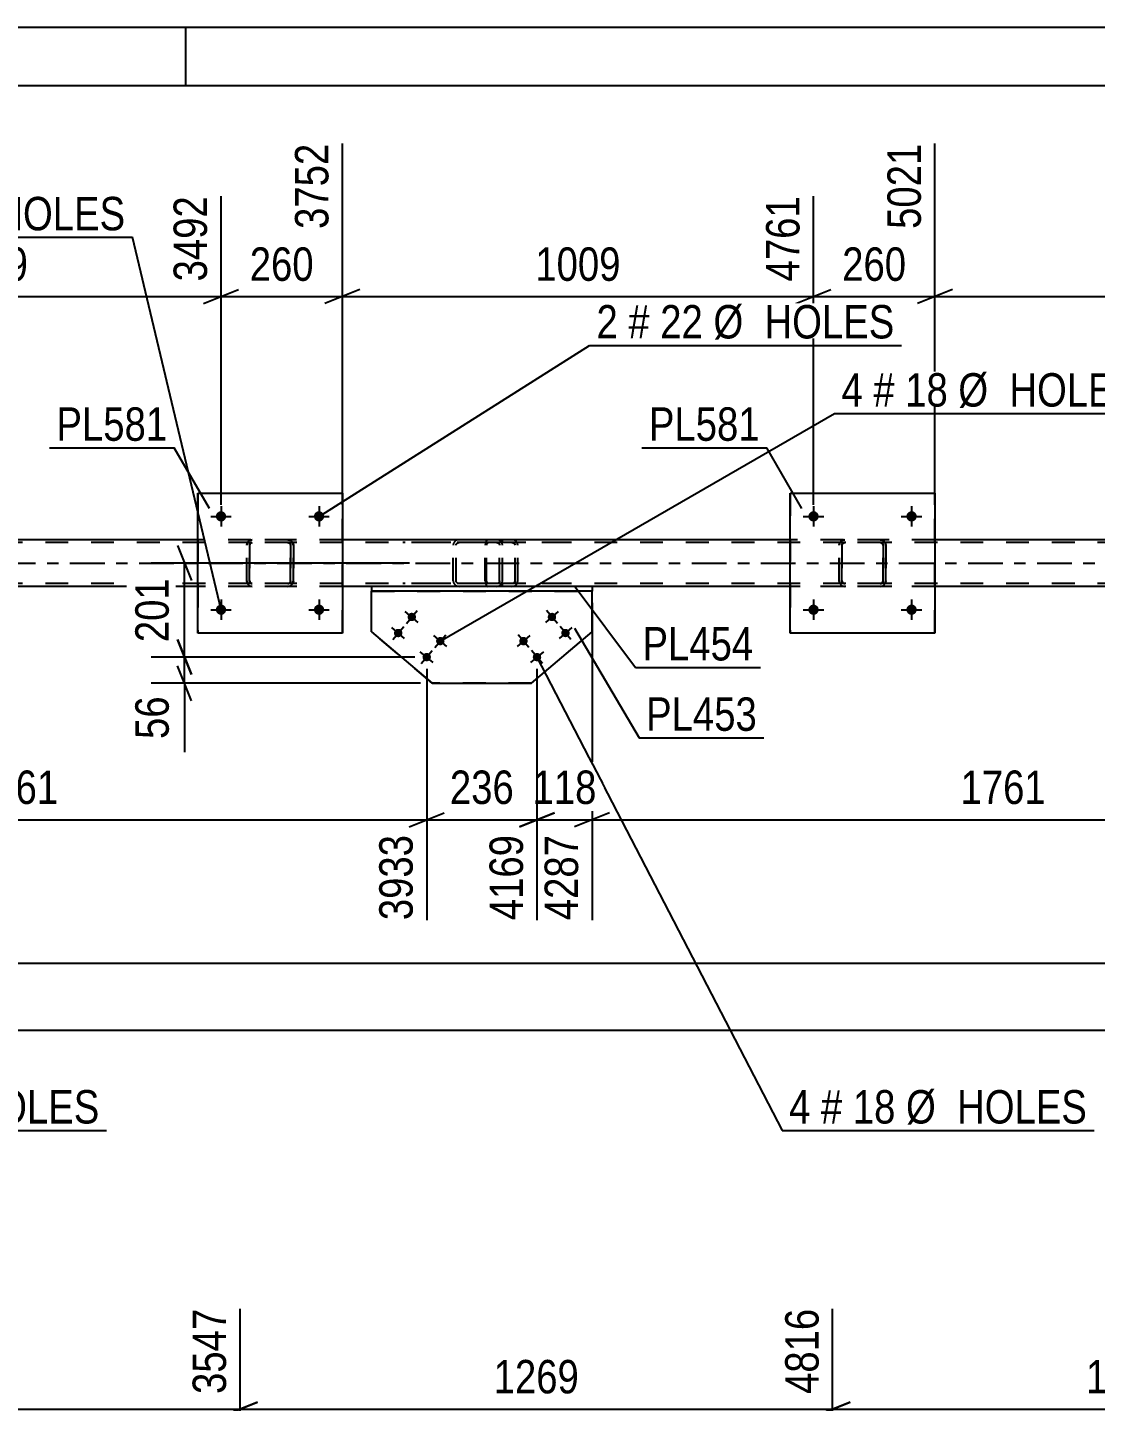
# Model space of a CAD drawing. Header units: millimetres. Extents: x -110 to 731, y -430 to 164.
# Drawn here: x 87.3 to 178.8, y 46.1 to 163.9 of the extents above; entities that cross this region are included whole.
import ezdxf

# ---------------------------------------------------------------- set-up
doc = ezdxf.new("R2010")
doc.units = ezdxf.units.MM
doc.linetypes.add('DXK_LINE_DOT2', pattern=[3.9198, 1.9599, -1.9599])
doc.linetypes.add('DXK_LINE_DOT3', pattern=[5.9187, 2.979, -0.9799, 0.9799, -0.9799])
doc.styles.add('Arial Narrow', font='ARIALN.TTF', dxfattribs={"height": 0.2})

# ---------------------------------------------------------------- blocks, each defined once
blk = doc.blocks.new('Unknown-570343290-53952')
at = {"color": 5, "linetype": 'Continuous'}
for p, q in [((730.87, 163.91), (-110.13, 163.91)), ((100.87, 158.91), (100.87, 163.91)), ((725.87, 158.91), (-105.13, 158.91))]:
    blk.add_line(p, q, dxfattribs=at)
blk = doc.blocks.new('Part-570343290-68804 - 68787')
at = {"color": 7, "linetype": 'DXK_LINE_DOT2'}
for p, q in [((127.49, 120.01), (119.45, 120.01)), ((127.49, 119.77), (119.45, 119.77)), ((123.8, 119.7), (123.77, 119.53)), ((123.77, 116.49), (123.77, 119.53)), ((123.81, 119.71), (123.8, 119.7)), ((124.02, 119.53), (124.04, 119.62)), ((124.02, 116.49), (124.02, 119.53)), ((124.04, 119.62), (124.1, 119.7)), ((124.28, 120.01), (124.08, 119.97)), ((124.1, 119.7), (124.18, 119.75)), ((124.18, 119.75), (124.28, 119.77)), ((127.69, 119.97), (127.49, 120.01)), ((127.49, 119.77), (127.59, 119.75)), ((127.59, 119.75), (127.67, 119.7)), ((127.67, 119.7), (127.73, 119.62)), ((127.73, 119.62), (127.75, 119.53)), ((127.75, 116.49), (127.75, 119.53)), ((127.96, 119.7), (127.96, 119.71)), ((128, 119.53), (127.96, 119.7)), ((128, 116.49), (128, 119.53)), ((127.49, 116.25), (119.45, 116.25)), ((127.49, 116.01), (119.45, 116.01)), ((123.77, 116.49), (123.81, 116.3)), ((124.04, 116.4), (124.02, 116.49)), ((124.1, 116.32), (124.04, 116.4)), ((124.08, 116.04), (124.28, 116.01)), ((124.18, 116.27), (124.1, 116.32)), ((124.28, 116.25), (124.18, 116.27)), ((127.59, 116.27), (127.49, 116.25)), ((127.49, 116.01), (127.69, 116.04)), ((127.67, 116.32), (127.59, 116.27)), ((127.73, 116.4), (127.67, 116.32)), ((127.75, 116.49), (127.73, 116.4)), ((127.96, 116.3), (128, 116.49))]:
    blk.add_line(p, q, dxfattribs=at)
for centre, start, end in [((124.26, 119.51), 110.9282, 155.8647), ((127.51, 119.51), 24.1353, 69.0718), ((124.26, 116.51), 204.1353, 249.0718), ((127.51, 116.51), 290.9282, 335.8647)]:
    blk.add_arc(centre, 0.495, start, end, dxfattribs=at)
blk = doc.blocks.new('Part-570343290-68805 - 68787')
at = {"color": 7, "linetype": 'DXK_LINE_DOT2'}
for p, q in [((126.53, 119.71), (126.51, 119.53)), ((126.51, 116.49), (126.51, 119.53)), ((126.59, 119.87), (126.53, 119.71)), ((126.67, 119.97), (126.59, 119.87)), ((126.64, 119.53), (126.65, 119.62)), ((126.64, 116.49), (126.64, 119.53)), ((126.65, 119.62), (126.68, 119.7)), ((126.77, 120.01), (126.67, 119.97)), ((126.68, 119.7), (126.72, 119.75)), ((126.72, 119.75), (126.77, 119.77)), ((133.34, 120.01), (126.77, 120.01)), ((133.34, 119.77), (126.77, 119.77)), ((128, 119.77), (128, 120.01)), ((129.01, 119.97), (128.81, 120.01)), ((128.81, 119.77), (128.91, 119.75)), ((128.91, 119.75), (128.99, 119.7)), ((128.99, 119.7), (129.05, 119.62)), ((129.05, 119.62), (129.07, 119.53)), ((129.07, 116.49), (129.07, 119.53)), ((129.28, 119.7), (129.28, 119.71)), ((129.32, 119.53), (129.28, 119.7)), ((129.32, 116.49), (129.32, 119.53)), ((126.51, 116.49), (126.53, 116.3)), ((126.53, 116.3), (126.59, 116.15)), ((126.59, 116.15), (126.67, 116.04)), ((126.65, 116.4), (126.64, 116.49)), ((126.68, 116.32), (126.65, 116.4)), ((126.67, 116.04), (126.77, 116.01)), ((126.72, 116.27), (126.68, 116.32)), ((126.77, 116.25), (126.72, 116.27)), ((133.34, 116.25), (126.77, 116.25)), ((133.34, 116.01), (126.77, 116.01)), ((128, 116.01), (128, 116.25)), ((128.91, 116.27), (128.81, 116.25)), ((128.81, 116.01), (129.01, 116.04)), ((128.99, 116.32), (128.91, 116.27)), ((129.05, 116.4), (128.99, 116.32)), ((129.07, 116.49), (129.05, 116.4)), ((129.28, 116.3), (129.32, 116.49))]:
    blk.add_line(p, q, dxfattribs=at)
for centre, start, end in [((128.83, 119.51), 23.9465, 68.8967), ((128.83, 116.5), 291.1033, 336.0535)]:
    blk.add_arc(centre, 0.493, start, end, dxfattribs=at)
blk = doc.blocks.new('Part-570343290-68887 - 68787')
at = {"color": 7, "linetype": 'DXK_LINE_DOT2'}
for p, q in [((106.08, 119.53), (106.12, 119.71)), ((106.12, 119.71), (106.08, 119.53)), ((106.08, 116.49), (106.08, 119.53)), ((106.08, 119.53), (106.08, 119.53)), ((106.08, 116.49), (106.08, 119.53)), ((106.32, 119.53), (106.34, 119.62)), ((106.34, 119.62), (106.32, 119.53)), ((106.32, 116.49), (106.32, 119.53)), ((106.32, 119.53), (106.32, 119.53)), ((106.32, 119.53), (106.32, 116.49)), ((106.34, 119.62), (106.39, 119.7)), ((106.39, 119.7), (106.34, 119.62)), ((106.37, 119.97), (106.56, 120.01)), ((106.37, 119.97), (106.38, 119.97)), ((106.56, 120.01), (106.38, 119.97)), ((106.39, 119.7), (106.47, 119.75)), ((106.47, 119.75), (106.39, 119.7)), ((106.47, 119.75), (106.56, 119.77)), ((106.56, 119.77), (106.47, 119.75)), ((109.6, 120.01), (106.56, 120.01)), ((109.6, 119.77), (106.56, 119.77)), ((109.6, 120.01), (109.78, 119.97)), ((109.78, 119.97), (109.6, 120.01)), ((109.6, 119.77), (109.69, 119.75)), ((109.69, 119.75), (109.6, 119.77)), ((109.69, 119.75), (109.69, 119.75)), ((109.69, 119.75), (109.77, 119.7)), ((109.77, 119.7), (109.69, 119.75)), ((109.77, 119.7), (109.82, 119.62)), ((109.82, 119.62), (109.77, 119.7)), ((109.82, 119.62), (109.84, 119.53)), ((109.84, 119.53), (109.82, 119.62)), ((109.84, 116.49), (109.84, 119.53)), ((109.84, 119.53), (109.84, 119.53)), ((109.84, 119.53), (109.84, 116.49)), ((110.04, 119.71), (110.08, 119.53)), ((110.08, 119.53), (110.04, 119.71)), ((110.08, 116.49), (110.08, 119.53)), ((110.08, 119.53), (110.08, 119.53)), ((110.08, 119.53), (110.08, 116.49)), ((106.08, 116.49), (106.08, 116.49)), ((106.12, 116.3), (106.08, 116.49)), ((106.08, 116.49), (106.12, 116.3)), ((106.32, 116.49), (106.32, 116.49)), ((106.34, 116.39), (106.32, 116.49)), ((106.32, 116.49), (106.34, 116.39)), ((106.39, 116.32), (106.34, 116.39)), ((106.34, 116.39), (106.39, 116.32)), ((106.37, 116.04), (106.38, 116.04)), ((106.56, 116.01), (106.37, 116.04)), ((106.38, 116.04), (106.56, 116.01)), ((106.47, 116.26), (106.39, 116.32)), ((106.39, 116.32), (106.47, 116.26)), ((106.56, 116.25), (106.47, 116.26)), ((106.47, 116.26), (106.56, 116.25)), ((109.6, 116.25), (106.56, 116.25)), ((109.6, 116.01), (106.56, 116.01)), ((109.69, 116.26), (109.6, 116.25)), ((109.6, 116.25), (109.69, 116.26)), ((109.78, 116.04), (109.6, 116.01)), ((109.6, 116.01), (109.78, 116.04)), ((109.77, 116.32), (109.69, 116.26)), ((109.69, 116.26), (109.77, 116.32)), ((109.69, 116.26), (109.69, 116.26)), ((109.82, 116.39), (109.77, 116.32)), ((109.77, 116.32), (109.82, 116.39)), ((109.84, 116.49), (109.82, 116.39)), ((109.82, 116.39), (109.84, 116.49)), ((109.84, 116.49), (109.84, 116.49)), ((110.08, 116.49), (110.04, 116.3)), ((110.04, 116.3), (110.08, 116.49)), ((110.08, 116.49), (110.08, 116.49))]:
    blk.add_line(p, q, dxfattribs=at)
at = {"color": 7, "linetype": 'DXK_LINE_DOT3'}
blk.add_line((108.08, 118.01), (108.08, 118.01), dxfattribs=at)
at = {"color": 7, "linetype": 'DXK_LINE_DOT2'}
for centre, start, end in [((106.56, 119.53), 112.5, 157.5), ((106.56, 119.53), 112.5, 157.5), ((109.6, 119.53), 22.5, 67.5), ((109.6, 119.53), 22.5, 67.5), ((106.56, 116.49), 202.5, 247.5), ((106.56, 116.49), 202.5, 247.5), ((109.6, 116.49), 292.5, 337.5), ((109.6, 116.49), 292.5, 337.5)]:
    blk.add_arc(centre, 0.48, start, end, dxfattribs=at)
blk = doc.blocks.new('Part-570343290-68930 - 68787')
at = {"color": 2, "linetype": 'Continuous'}
for p, q in [((116.78, 112.11), (116.78, 115.61)), ((135.67, 112.11), (135.67, 115.61)), ((116.78, 112.11), (121.97, 107.71)), ((130.48, 107.71), (135.67, 112.11)), ((121.97, 107.71), (130.48, 107.71)), ((121.97, 107.71), (121.97, 107.71)), ((130.48, 107.71), (130.48, 107.71))]:
    blk.add_line(p, q, dxfattribs=at)
at = {"color": 7, "linetype": 'DXK_LINE_DOT2'}
for p, q in [((116.78, 115.61), (135.67, 115.61)), ((116.78, 115.61), (135.67, 115.61)), ((121.97, 107.71), (116.78, 112.11)), ((130.48, 107.71), (135.67, 112.11)), ((130.48, 107.71), (121.97, 107.71))]:
    blk.add_line(p, q, dxfattribs=at)
blk = doc.blocks.new('Part-570343290-68815 - 68787')
at = {"color": 7, "linetype": 'DXK_LINE_DOT2'}
for p, q in [((651.32, 119.77), (-9.68, 119.77)), ((114.28, 120.01), (101.88, 120.01)), ((165.04, 120.01), (152.64, 120.01)), ((651.32, 116.25), (-9.68, 116.25)), ((651.32, 116.01), (0.35, 116.01)), ((114.28, 116.01), (101.88, 116.01)), ((135.67, 116.01), (116.78, 116.01)), ((165.04, 116.01), (152.64, 116.01))]:
    blk.add_line(p, q, dxfattribs=at)
at = {"color": 2, "linetype": 'Continuous'}
for p, q in [((101.88, 120.01), (63.52, 120.01)), ((152.64, 120.01), (114.28, 120.01)), ((203.4, 120.01), (165.04, 120.01)), ((101.88, 116.01), (63.52, 116.01)), ((116.78, 116.01), (114.28, 116.01)), ((152.64, 116.01), (135.67, 116.01)), ((201.39, 116.01), (165.04, 116.01))]:
    blk.add_line(p, q, dxfattribs=at)
at = {"color": 7, "linetype": 'DXK_LINE_DOT3'}
blk.add_line((-9.68, 118.01), (651.32, 118.01), dxfattribs=at)
blk = doc.blocks.new('Part-570343290-68857 - 68787')
at = {"color": 2, "linetype": 'Continuous'}
for p, q in [((135.67, 116.01), (116.78, 116.01)), ((116.78, 116.01), (116.78, 115.61)), ((135.67, 115.61), (116.78, 115.61)), ((135.67, 116.01), (135.67, 115.61))]:
    blk.add_line(p, q, dxfattribs=at)
blk = doc.blocks.new('Bolt-570343290-68982 - 68787')
at = {"linetype": 'Continuous'}
for points in [[(119.95, 113.62), (120, 113.67), (120.07, 113.71), (120.14, 113.74), (120.21, 113.75), (120.29, 113.74), (120.36, 113.72), (120.43, 113.69), (120.48, 113.64), (120.53, 113.58), (120.56, 113.51), (120.58, 113.44), (120.58, 113.36), (120.57, 113.29), (120.54, 113.22), (120.5, 113.15), (120.44, 113.1), (120.38, 113.06), (120.31, 113.04), (120.23, 113.03), (120.16, 113.03), (120.09, 113.05), (120.02, 113.09), (119.96, 113.14), (119.92, 113.2), (119.88, 113.27), (119.87, 113.34), (119.86, 113.41), (119.88, 113.49), (119.91, 113.56)], [(118.79, 112.25), (118.84, 112.3), (118.9, 112.34), (118.98, 112.36), (119.05, 112.37), (119.12, 112.37), (119.2, 112.35), (119.26, 112.31), (119.32, 112.26), (119.37, 112.2), (119.4, 112.14), (119.42, 112.06), (119.42, 111.99), (119.41, 111.91), (119.38, 111.84), (119.34, 111.78), (119.28, 111.73), (119.22, 111.69), (119.15, 111.66), (119.07, 111.65), (119, 111.66), (118.92, 111.68), (118.86, 111.72), (118.8, 111.76), (118.75, 111.82), (118.72, 111.89), (118.7, 111.96), (118.7, 112.04), (118.72, 112.11), (118.74, 112.18)], [(122.39, 111.55), (122.45, 111.61), (122.51, 111.64), (122.58, 111.67), (122.66, 111.68), (122.73, 111.67), (122.8, 111.65), (122.87, 111.62), (122.93, 111.57), (122.97, 111.51), (123.01, 111.44), (123.02, 111.37), (123.03, 111.29), (123.01, 111.22), (122.98, 111.15), (122.94, 111.09), (122.89, 111.04), (122.82, 111), (122.75, 110.97), (122.68, 110.96), (122.6, 110.97), (122.53, 110.99), (122.46, 111.02), (122.41, 111.07), (122.36, 111.13), (122.33, 111.2), (122.31, 111.27), (122.31, 111.35), (122.32, 111.42), (122.35, 111.49)], [(121.23, 110.18), (121.28, 110.23), (121.35, 110.27), (121.42, 110.3), (121.49, 110.31), (121.57, 110.3), (121.64, 110.28), (121.71, 110.24), (121.76, 110.2), (121.81, 110.14), (121.84, 110.07), (121.86, 110), (121.86, 109.92), (121.85, 109.85), (121.82, 109.78), (121.78, 109.71), (121.72, 109.66), (121.66, 109.62), (121.59, 109.6), (121.52, 109.59), (121.44, 109.59), (121.37, 109.61), (121.3, 109.65), (121.24, 109.7), (121.2, 109.76), (121.17, 109.82), (121.15, 109.9), (121.14, 109.97), (121.16, 110.05), (121.19, 110.12)]]:
    blk.add_hatch(color=1, dxfattribs=at).paths.add_polyline_path(points)
at = {"color": 1, "linetype": 'Continuous'}
for p, q in [((120.77, 112.92), (119.67, 113.85)), ((119.76, 112.84), (120.69, 113.94)), ((119.61, 111.55), (118.51, 112.48)), ((118.6, 111.46), (119.53, 112.56)), ((123.22, 110.86), (122.12, 111.79)), ((122.2, 110.77), (123.13, 111.87)), ((122.05, 109.48), (120.95, 110.41)), ((121.04, 109.4), (121.97, 110.5))]:
    blk.add_line(p, q, dxfattribs=at)
blk = doc.blocks.new('Part-570343290-68888 - 68787')
at = {"color": 2, "linetype": 'Continuous'}
for p, q in [((101.88, 112.01), (101.88, 124.01)), ((101.88, 124.01), (101.88, 124.01)), ((101.88, 124.01), (114.28, 124.01)), ((114.28, 124.01), (114.28, 112.01)), ((101.88, 112.01), (101.88, 112.01)), ((114.28, 112.01), (101.88, 112.01))]:
    blk.add_line(p, q, dxfattribs=at)
at = {"color": 7, "linetype": 'DXK_LINE_DOT2'}
for p, q in [((101.88, 124.01), (101.88, 112.01)), ((101.88, 124.01), (101.88, 124.01)), ((114.28, 112.01), (114.28, 124.01)), ((101.88, 112.01), (101.88, 112.01))]:
    blk.add_line(p, q, dxfattribs=at)
blk = doc.blocks.new('Part-570343290-68894 - 68787')
at = {"color": 7, "linetype": 'DXK_LINE_DOT2'}
for p, q in [((156.84, 119.53), (156.88, 119.71)), ((156.88, 119.71), (156.84, 119.53)), ((156.84, 116.49), (156.84, 119.53)), ((156.84, 119.53), (156.84, 119.53)), ((156.84, 116.49), (156.84, 119.53)), ((157.08, 119.53), (157.1, 119.62)), ((157.1, 119.62), (157.08, 119.53)), ((157.08, 116.49), (157.08, 119.53)), ((157.08, 119.53), (157.08, 119.53)), ((157.08, 119.53), (157.08, 116.49)), ((157.1, 119.62), (157.15, 119.7)), ((157.15, 119.7), (157.1, 119.62)), ((157.14, 119.97), (157.32, 120.01)), ((157.32, 120.01), (157.14, 119.97)), ((157.14, 119.97), (157.14, 119.97)), ((157.15, 119.7), (157.23, 119.75)), ((157.23, 119.75), (157.15, 119.7)), ((157.23, 119.75), (157.32, 119.77)), ((157.32, 119.77), (157.23, 119.75)), ((160.36, 120.01), (157.32, 120.01)), ((160.36, 119.77), (157.32, 119.77)), ((160.36, 120.01), (160.55, 119.97)), ((160.55, 119.97), (160.36, 120.01)), ((160.36, 119.77), (160.46, 119.75)), ((160.45, 119.75), (160.36, 119.77)), ((160.45, 119.75), (160.46, 119.75)), ((160.53, 119.7), (160.45, 119.75)), ((160.46, 119.75), (160.53, 119.7)), ((160.53, 119.7), (160.59, 119.62)), ((160.58, 119.62), (160.53, 119.7)), ((160.6, 119.53), (160.58, 119.62)), ((160.59, 119.62), (160.6, 119.53)), ((160.6, 116.49), (160.6, 119.53)), ((160.6, 119.53), (160.6, 119.53)), ((160.6, 119.53), (160.6, 116.49)), ((160.81, 119.71), (160.84, 119.53)), ((160.84, 119.53), (160.81, 119.71)), ((160.84, 116.49), (160.84, 119.53)), ((160.84, 119.53), (160.84, 119.53)), ((160.84, 119.53), (160.84, 116.49)), ((156.84, 116.49), (156.84, 116.49)), ((156.88, 116.3), (156.84, 116.49)), ((156.84, 116.49), (156.88, 116.3)), ((157.08, 116.49), (157.08, 116.49)), ((157.1, 116.39), (157.08, 116.49)), ((157.08, 116.49), (157.1, 116.39)), ((157.15, 116.32), (157.1, 116.39)), ((157.1, 116.39), (157.15, 116.32)), ((157.14, 116.04), (157.14, 116.04)), ((157.32, 116.01), (157.14, 116.04)), ((157.14, 116.04), (157.32, 116.01)), ((157.23, 116.26), (157.15, 116.32)), ((157.15, 116.32), (157.23, 116.26)), ((157.32, 116.25), (157.23, 116.26)), ((157.23, 116.26), (157.32, 116.25)), ((160.36, 116.25), (157.32, 116.25)), ((160.36, 116.01), (157.32, 116.01)), ((160.46, 116.26), (160.36, 116.25)), ((160.36, 116.25), (160.45, 116.26)), ((160.55, 116.04), (160.36, 116.01)), ((160.36, 116.01), (160.55, 116.04)), ((160.45, 116.26), (160.53, 116.32)), ((160.45, 116.26), (160.46, 116.26)), ((160.53, 116.32), (160.46, 116.26)), ((160.59, 116.39), (160.53, 116.32)), ((160.53, 116.32), (160.58, 116.39)), ((160.58, 116.39), (160.6, 116.49)), ((160.6, 116.49), (160.59, 116.39)), ((160.6, 116.49), (160.6, 116.49)), ((160.84, 116.49), (160.81, 116.3)), ((160.81, 116.3), (160.84, 116.49)), ((160.84, 116.49), (160.84, 116.49))]:
    blk.add_line(p, q, dxfattribs=at)
at = {"color": 7, "linetype": 'DXK_LINE_DOT3'}
blk.add_line((158.85, 118.01), (158.84, 118.01), dxfattribs=at)
at = {"color": 7, "linetype": 'DXK_LINE_DOT2'}
for centre, start, end in [((157.32, 119.53), 112.5, 157.5), ((157.32, 119.53), 112.5, 157.5), ((160.36, 119.53), 22.5, 67.5), ((160.36, 119.53), 22.5, 67.5), ((157.32, 116.49), 202.5, 247.5), ((157.32, 116.49), 202.5, 247.5), ((160.36, 116.49), 292.5, 337.5), ((160.36, 116.49), 292.5, 337.5)]:
    blk.add_arc(centre, 0.48, start, end, dxfattribs=at)
blk = doc.blocks.new('Part-570343290-68895 - 68787')
at = {"color": 2, "linetype": 'Continuous'}
for p, q in [((152.64, 112.01), (152.64, 124.01)), ((152.64, 124.01), (152.64, 124.01)), ((152.64, 124.01), (165.04, 124.01)), ((165.04, 124.01), (165.04, 112.01)), ((152.64, 112.01), (152.64, 112.01)), ((165.04, 112.01), (152.64, 112.01))]:
    blk.add_line(p, q, dxfattribs=at)
at = {"color": 7, "linetype": 'DXK_LINE_DOT2'}
for p, q in [((152.64, 124.01), (152.64, 112.01)), ((152.64, 124.01), (152.64, 124.01)), ((165.04, 112.01), (165.04, 124.01)), ((152.64, 112.01), (152.64, 112.01))]:
    blk.add_line(p, q, dxfattribs=at)
blk = doc.blocks.new('Bolt-570343290-68952 - 68787')
at = {"linetype": 'Continuous'}
for points in [[(103.44, 114.01), (103.45, 114.1), (103.48, 114.19), (103.52, 114.27), (103.59, 114.33), (103.66, 114.39), (103.74, 114.43), (103.83, 114.44), (103.93, 114.44), (104.02, 114.43), (104.1, 114.39), (104.17, 114.33), (104.24, 114.27), (104.28, 114.19), (104.31, 114.1), (104.32, 114.01), (104.31, 113.92), (104.28, 113.83), (104.24, 113.75), (104.17, 113.68), (104.1, 113.63), (104.02, 113.59), (103.93, 113.57), (103.83, 113.57), (103.74, 113.59), (103.66, 113.63), (103.59, 113.68), (103.52, 113.75), (103.48, 113.83), (103.45, 113.92)], [(111.84, 114.01), (111.85, 114.1), (111.88, 114.19), (111.92, 114.27), (111.99, 114.33), (112.06, 114.39), (112.14, 114.43), (112.23, 114.44), (112.33, 114.44), (112.42, 114.43), (112.5, 114.39), (112.57, 114.33), (112.64, 114.27), (112.68, 114.19), (112.71, 114.1), (112.72, 114.01), (112.71, 113.92), (112.68, 113.83), (112.64, 113.75), (112.57, 113.68), (112.5, 113.63), (112.42, 113.59), (112.33, 113.57), (112.23, 113.57), (112.14, 113.59), (112.06, 113.63), (111.99, 113.68), (111.92, 113.75), (111.88, 113.83), (111.85, 113.92)]]:
    blk.add_hatch(color=1, dxfattribs=at).paths.add_polyline_path(points)
at = {"color": 1, "linetype": 'Continuous'}
for p, q in [((103.88, 114.89), (103.88, 113.13)), ((112.28, 114.89), (112.28, 113.13)), ((103, 114.01), (104.76, 114.01)), ((111.4, 114.01), (113.16, 114.01))]:
    blk.add_line(p, q, dxfattribs=at)
blk = doc.blocks.new('Bolt-570343290-68953 - 68787')
at = {"linetype": 'Continuous'}
for points in [[(103.44, 122.01), (103.45, 122.1), (103.48, 122.19), (103.52, 122.27), (103.59, 122.33), (103.66, 122.39), (103.74, 122.43), (103.83, 122.44), (103.93, 122.44), (104.02, 122.43), (104.1, 122.39), (104.17, 122.33), (104.24, 122.27), (104.28, 122.19), (104.31, 122.1), (104.32, 122.01), (104.31, 121.92), (104.28, 121.83), (104.24, 121.75), (104.17, 121.68), (104.1, 121.63), (104.02, 121.59), (103.93, 121.57), (103.83, 121.57), (103.74, 121.59), (103.66, 121.63), (103.59, 121.68), (103.52, 121.75), (103.48, 121.83), (103.45, 121.92)], [(111.84, 122.01), (111.85, 122.1), (111.88, 122.19), (111.92, 122.27), (111.99, 122.33), (112.06, 122.39), (112.14, 122.43), (112.23, 122.44), (112.33, 122.44), (112.42, 122.43), (112.5, 122.39), (112.57, 122.33), (112.64, 122.27), (112.68, 122.19), (112.71, 122.1), (112.72, 122.01), (112.71, 121.92), (112.68, 121.83), (112.64, 121.75), (112.57, 121.68), (112.5, 121.63), (112.42, 121.59), (112.33, 121.57), (112.23, 121.57), (112.14, 121.59), (112.06, 121.63), (111.99, 121.68), (111.92, 121.75), (111.88, 121.83), (111.85, 121.92)]]:
    blk.add_hatch(color=1, dxfattribs=at).paths.add_polyline_path(points)
at = {"color": 1, "linetype": 'Continuous'}
for p, q in [((103.88, 122.89), (103.88, 121.13)), ((112.28, 122.89), (112.28, 121.13)), ((103, 122.01), (104.76, 122.01)), ((111.4, 122.01), (113.16, 122.01))]:
    blk.add_line(p, q, dxfattribs=at)
blk = doc.blocks.new('Bolt-570343290-68958 - 68787')
at = {"linetype": 'Continuous'}
for points in [[(154.2, 114.01), (154.21, 114.1), (154.24, 114.19), (154.29, 114.27), (154.35, 114.33), (154.42, 114.39), (154.51, 114.43), (154.6, 114.44), (154.69, 114.44), (154.78, 114.43), (154.86, 114.39), (154.94, 114.33), (155, 114.27), (155.05, 114.19), (155.07, 114.1), (155.08, 114.01), (155.07, 113.92), (155.05, 113.83), (155, 113.75), (154.94, 113.68), (154.86, 113.63), (154.78, 113.59), (154.69, 113.57), (154.6, 113.57), (154.51, 113.59), (154.42, 113.63), (154.35, 113.68), (154.29, 113.75), (154.24, 113.83), (154.21, 113.92)], [(162.6, 114.01), (162.61, 114.1), (162.64, 114.19), (162.69, 114.27), (162.75, 114.33), (162.82, 114.39), (162.91, 114.43), (163, 114.44), (163.09, 114.44), (163.18, 114.43), (163.26, 114.39), (163.34, 114.33), (163.4, 114.27), (163.45, 114.19), (163.47, 114.1), (163.48, 114.01), (163.47, 113.92), (163.45, 113.83), (163.4, 113.75), (163.34, 113.68), (163.26, 113.63), (163.18, 113.59), (163.09, 113.57), (163, 113.57), (162.91, 113.59), (162.82, 113.63), (162.75, 113.68), (162.69, 113.75), (162.64, 113.83), (162.61, 113.92)]]:
    blk.add_hatch(color=1, dxfattribs=at).paths.add_polyline_path(points)
at = {"color": 1, "linetype": 'Continuous'}
for p, q in [((154.64, 114.89), (154.64, 113.13)), ((163.04, 114.89), (163.04, 113.13)), ((153.76, 114.01), (155.52, 114.01)), ((162.16, 114.01), (163.92, 114.01))]:
    blk.add_line(p, q, dxfattribs=at)
blk = doc.blocks.new('Bolt-570343290-68959 - 68787')
at = {"linetype": 'Continuous'}
for points in [[(154.2, 122.01), (154.21, 122.1), (154.24, 122.19), (154.29, 122.27), (154.35, 122.33), (154.42, 122.39), (154.51, 122.43), (154.6, 122.44), (154.69, 122.44), (154.78, 122.43), (154.86, 122.39), (154.94, 122.33), (155, 122.27), (155.05, 122.19), (155.07, 122.1), (155.08, 122.01), (155.07, 121.92), (155.05, 121.83), (155, 121.75), (154.94, 121.68), (154.86, 121.63), (154.78, 121.59), (154.69, 121.57), (154.6, 121.57), (154.51, 121.59), (154.42, 121.63), (154.35, 121.68), (154.29, 121.75), (154.24, 121.83), (154.21, 121.92)], [(162.6, 122.01), (162.61, 122.1), (162.64, 122.19), (162.69, 122.27), (162.75, 122.33), (162.82, 122.39), (162.91, 122.43), (163, 122.44), (163.09, 122.44), (163.18, 122.43), (163.26, 122.39), (163.34, 122.33), (163.4, 122.27), (163.45, 122.19), (163.47, 122.1), (163.48, 122.01), (163.47, 121.92), (163.45, 121.83), (163.4, 121.75), (163.34, 121.68), (163.26, 121.63), (163.18, 121.59), (163.09, 121.57), (163, 121.57), (162.91, 121.59), (162.82, 121.63), (162.75, 121.68), (162.69, 121.75), (162.64, 121.83), (162.61, 121.92)]]:
    blk.add_hatch(color=1, dxfattribs=at).paths.add_polyline_path(points)
at = {"color": 1, "linetype": 'Continuous'}
for p, q in [((154.64, 122.89), (154.64, 121.13)), ((163.04, 122.89), (163.04, 121.13)), ((153.76, 122.01), (155.52, 122.01)), ((162.16, 122.01), (163.92, 122.01))]:
    blk.add_line(p, q, dxfattribs=at)
blk = doc.blocks.new('Bolt-570343290-68983 - 68787')
at = {"linetype": 'Continuous'}
for points in [[(131.88, 113.45), (131.9, 113.52), (131.93, 113.59), (131.98, 113.64), (132.04, 113.69), (132.11, 113.72), (132.18, 113.74), (132.26, 113.75), (132.33, 113.73), (132.4, 113.71), (132.46, 113.67), (132.51, 113.61), (132.56, 113.55), (132.58, 113.48), (132.59, 113.4), (132.59, 113.33), (132.57, 113.26), (132.53, 113.19), (132.49, 113.13), (132.43, 113.08), (132.36, 113.05), (132.29, 113.03), (132.21, 113.03), (132.14, 113.04), (132.07, 113.07), (132, 113.11), (131.95, 113.16), (131.91, 113.23), (131.88, 113.3), (131.87, 113.37)], [(133.04, 112.07), (133.06, 112.15), (133.1, 112.21), (133.14, 112.27), (133.2, 112.32), (133.27, 112.35), (133.34, 112.37), (133.42, 112.37), (133.49, 112.36), (133.56, 112.33), (133.62, 112.29), (133.68, 112.24), (133.72, 112.17), (133.74, 112.1), (133.76, 112.03), (133.75, 111.95), (133.73, 111.88), (133.7, 111.81), (133.65, 111.76), (133.59, 111.71), (133.52, 111.68), (133.45, 111.66), (133.37, 111.65), (133.3, 111.67), (133.23, 111.69), (133.17, 111.74), (133.11, 111.79), (133.07, 111.85), (133.05, 111.92), (133.04, 112)], [(129.44, 111.38), (129.46, 111.45), (129.49, 111.52), (129.54, 111.58), (129.6, 111.62), (129.66, 111.66), (129.74, 111.68), (129.81, 111.68), (129.89, 111.67), (129.96, 111.64), (130.02, 111.6), (130.07, 111.54), (130.11, 111.48), (130.14, 111.41), (130.15, 111.34), (130.15, 111.26), (130.12, 111.19), (130.09, 111.12), (130.04, 111.06), (129.98, 111.02), (129.92, 110.98), (129.84, 110.96), (129.77, 110.96), (129.69, 110.97), (129.62, 111), (129.56, 111.04), (129.51, 111.1), (129.47, 111.16), (129.44, 111.23), (129.43, 111.31)], [(130.6, 110.01), (130.62, 110.08), (130.65, 110.15), (130.7, 110.2), (130.76, 110.25), (130.83, 110.28), (130.9, 110.3), (130.98, 110.31), (131.05, 110.29), (131.12, 110.27), (131.18, 110.22), (131.23, 110.17), (131.28, 110.11), (131.3, 110.04), (131.31, 109.96), (131.31, 109.89), (131.29, 109.81), (131.25, 109.75), (131.2, 109.69), (131.15, 109.64), (131.08, 109.61), (131.01, 109.59), (130.93, 109.59), (130.86, 109.6), (130.79, 109.63), (130.72, 109.67), (130.67, 109.72), (130.63, 109.79), (130.6, 109.86), (130.59, 109.93)]]:
    blk.add_hatch(color=1, dxfattribs=at).paths.add_polyline_path(points)
at = {"color": 1, "linetype": 'Continuous'}
for p, q in [((132.78, 113.85), (131.68, 112.92)), ((132.7, 112.84), (131.77, 113.94)), ((133.95, 112.48), (132.85, 111.55)), ((133.86, 111.46), (132.93, 112.56)), ((130.34, 111.79), (129.24, 110.86)), ((130.26, 110.77), (129.33, 111.87)), ((131.5, 110.41), (130.4, 109.48)), ((131.42, 109.4), (130.49, 110.5))]:
    blk.add_line(p, q, dxfattribs=at)
blk = doc.blocks.new('StraightDimension-570343290-70967 - 68787')
at = {"color": 7, "linetype": 'Continuous'}
for p, q in [((165.04, 123.01), (165.04, 153.96)), ((205.4, 123.01), (205.4, 149.46)), ((166.54, 141.45), (163.54, 140.25)), ((203.9, 140.25), (206.9, 141.45)), ((165.04, 140.85), (205.4, 140.85))]:
    blk.add_line(p, q, dxfattribs=at)
at = {"color": 0}
blk.add_wipeout([(189.48, 141.6), (189.48, 145.8), (180.97, 145.8), (180.97, 141.6)], dxfattribs=at)
at = {"color": 3, "style": 'Arial Narrow'}
blk.add_text('1009', height=2.863, dxfattribs=at).set_placement((181.57, 142.2))
at = {"color": 0, "linetype": 'Continuous'}
blk.add_wipeout([(204.8, 150.06), (200.6, 150.06), (200.6, 141.55), (204.8, 141.55)], dxfattribs=at)
at = {"color": 3, "linetype": 'Continuous', "style": 'Arial Narrow'}
blk.add_text('6030', height=2.863, rotation=90.0002, dxfattribs=at).set_placement((204.2, 142.15))
blk = doc.blocks.new('StraightDimension-570343290-70969 - 68787')
at = {"color": 7, "linetype": 'Continuous'}
for p, q in [((114.28, 123.01), (114.28, 153.96)), ((154.64, 123.01), (154.64, 149.46)), ((115.78, 141.45), (112.78, 140.25)), ((153.14, 140.25), (156.14, 141.45)), ((114.28, 140.85), (154.64, 140.85))]:
    blk.add_line(p, q, dxfattribs=at)
at = {"color": 0}
blk.add_wipeout([(138.72, 141.6), (138.72, 145.8), (130.21, 145.8), (130.21, 141.6)], dxfattribs=at)
at = {"color": 3, "style": 'Arial Narrow'}
blk.add_text('1009', height=2.863, dxfattribs=at).set_placement((130.81, 142.2))
at = {"color": 0, "linetype": 'Continuous'}
blk.add_wipeout([(154.04, 150.06), (149.84, 150.06), (149.84, 141.55), (154.04, 141.55)], dxfattribs=at)
at = {"color": 3, "linetype": 'Continuous', "style": 'Arial Narrow'}
blk.add_text('4761', height=2.863, rotation=90.0002, dxfattribs=at).set_placement((153.44, 142.15))
blk = doc.blocks.new('StraightDimension-570343290-74703 - 68787')
at = {"color": 7, "linetype": 'Continuous'}
blk.add_line((-24.58, 83.71), (688.44, 83.71), dxfattribs=at)
blk = doc.blocks.new('StraightDimension-570343290-70968 - 68787')
at = {"color": 7, "linetype": 'Continuous'}
for p, q in [((165.04, 123.01), (165.04, 153.96)), ((154.64, 123.01), (154.64, 149.46)), ((153.14, 140.25), (156.14, 141.45)), ((166.54, 141.45), (163.54, 140.25)), ((154.64, 140.85), (165.04, 140.85))]:
    blk.add_line(p, q, dxfattribs=at)
at = {"color": 0}
blk.add_wipeout([(163.19, 141.6), (163.19, 145.8), (156.5, 145.8), (156.5, 141.6)], dxfattribs=at)
at = {"color": 3, "style": 'Arial Narrow'}
blk.add_text('260', height=2.863, dxfattribs=at).set_placement((157.1, 142.2))
at = {"color": 0, "linetype": 'Continuous'}
blk.add_wipeout([(164.44, 154.56), (160.24, 154.56), (160.24, 146.05), (164.44, 146.05)], dxfattribs=at)
at = {"color": 3, "linetype": 'Continuous', "style": 'Arial Narrow'}
blk.add_text('5021', height=2.863, rotation=90.0002, dxfattribs=at).set_placement((163.84, 146.65))
blk = doc.blocks.new('StraightDimension-570343290-70970 - 68787')
at = {"color": 7, "linetype": 'Continuous'}
for p, q in [((114.28, 123.01), (114.28, 153.96)), ((103.88, 123.01), (103.88, 149.46)), ((102.38, 140.25), (105.38, 141.45)), ((115.78, 141.45), (112.78, 140.25)), ((103.88, 140.85), (114.28, 140.85))]:
    blk.add_line(p, q, dxfattribs=at)
at = {"color": 0}
blk.add_wipeout([(112.42, 141.6), (112.42, 145.8), (105.74, 145.8), (105.74, 141.6)], dxfattribs=at)
at = {"color": 3, "style": 'Arial Narrow'}
blk.add_text('260', height=2.863, dxfattribs=at).set_placement((106.34, 142.2))
at = {"color": 0, "linetype": 'Continuous'}
blk.add_wipeout([(113.68, 154.56), (109.48, 154.56), (109.48, 146.05), (113.68, 146.05)], dxfattribs=at)
at = {"color": 3, "linetype": 'Continuous', "style": 'Arial Narrow'}
blk.add_text('3752', height=2.863, rotation=90.0002, dxfattribs=at).set_placement((113.08, 146.65))
blk = doc.blocks.new('StraightDimension-570343290-70971 - 68787')
at = {"color": 7, "linetype": 'Continuous'}
for p, q in [((63.52, 123.01), (63.52, 153.96)), ((103.88, 123.01), (103.88, 149.46)), ((65.02, 141.45), (62.02, 140.25)), ((102.38, 140.25), (105.38, 141.45)), ((63.52, 140.85), (103.88, 140.85))]:
    blk.add_line(p, q, dxfattribs=at)
at = {"color": 0}
blk.add_wipeout([(87.95, 141.6), (87.95, 145.8), (79.44, 145.8), (79.44, 141.6)], dxfattribs=at)
at = {"color": 3, "style": 'Arial Narrow'}
blk.add_text('1009', height=2.863, dxfattribs=at).set_placement((80.04, 142.2))
at = {"color": 0, "linetype": 'Continuous'}
blk.add_wipeout([(103.28, 150.06), (99.08, 150.06), (99.08, 141.55), (103.28, 141.55)], dxfattribs=at)
at = {"color": 3, "linetype": 'Continuous', "style": 'Arial Narrow'}
blk.add_text('3492', height=2.863, rotation=90.0002, dxfattribs=at).set_placement((102.68, 142.15))
blk = doc.blocks.new('StraightDimension-570343290-74021 - 68787')
at = {"color": 7, "linetype": 'Continuous'}
for p, q in [((135.67, 114.61), (135.67, 87.4)), ((206.11, 108.95), (206.11, 87.4)), ((137.17, 96.61), (134.17, 95.41)), ((204.61, 95.41), (207.61, 96.61)), ((135.67, 96.01), (206.11, 96.01))]:
    blk.add_line(p, q, dxfattribs=at)
at = {"color": 0}
blk.add_wipeout([(175.15, 96.76), (175.15, 100.96), (166.64, 100.96), (166.64, 96.76)], dxfattribs=at)
at = {"color": 3, "style": 'Arial Narrow'}
blk.add_text('1761', height=2.863, dxfattribs=at).set_placement((167.24, 97.36))
at = {"color": 0, "linetype": 'Continuous'}
blk.add_wipeout([(205.51, 95.31), (201.31, 95.31), (201.31, 86.8), (205.51, 86.8)], dxfattribs=at)
at = {"color": 3, "linetype": 'Continuous', "style": 'Arial Narrow'}
blk.add_text('6048', height=2.863, rotation=90.0002, dxfattribs=at).set_placement((204.91, 87.4))
blk = doc.blocks.new('StraightDimension-570343290-74022 - 68787')
at = {"color": 7, "linetype": 'Continuous'}
for p, q in [((135.67, 114.61), (135.67, 87.4)), ((130.95, 108.95), (130.95, 87.4)), ((129.45, 95.41), (132.45, 96.61)), ((137.17, 96.61), (134.17, 95.41)), ((130.95, 96.01), (135.67, 96.01))]:
    blk.add_line(p, q, dxfattribs=at)
at = {"color": 0}
blk.add_wipeout([(136.66, 96.76), (136.66, 100.96), (129.97, 100.96), (129.97, 96.76)], dxfattribs=at)
at = {"color": 0, "linetype": 'Continuous'}
blk.add_wipeout([(135.07, 95.31), (130.87, 95.31), (130.87, 86.8), (135.07, 86.8)], dxfattribs=at)
at = {"color": 3, "style": 'Arial Narrow'}
blk.add_text('118', height=2.863, dxfattribs=at).set_placement((130.57, 97.36))
at = {"color": 3, "linetype": 'Continuous', "style": 'Arial Narrow'}
blk.add_text('4287', height=2.863, rotation=90.0002, dxfattribs=at).set_placement((134.47, 87.4))
blk = doc.blocks.new('StraightDimension-570343290-74023 - 68787')
at = {"color": 7, "linetype": 'Continuous'}
for p, q in [((121.5, 108.95), (121.5, 87.4)), ((130.95, 108.95), (130.95, 87.4)), ((120, 95.41), (123, 96.61)), ((132.45, 96.61), (129.45, 95.41)), ((121.5, 96.01), (130.95, 96.01))]:
    blk.add_line(p, q, dxfattribs=at)
at = {"color": 0}
blk.add_wipeout([(129.57, 96.76), (129.57, 100.96), (122.89, 100.96), (122.89, 96.76)], dxfattribs=at)
at = {"color": 0, "linetype": 'Continuous'}
blk.add_wipeout([(130.35, 95.31), (126.15, 95.31), (126.15, 86.8), (130.35, 86.8)], dxfattribs=at)
at = {"color": 3, "style": 'Arial Narrow'}
blk.add_text('236', height=2.863, dxfattribs=at).set_placement((123.49, 97.36))
at = {"color": 3, "linetype": 'Continuous', "style": 'Arial Narrow'}
blk.add_text('4169', height=2.863, rotation=90.0002, dxfattribs=at).set_placement((129.75, 87.4))
blk = doc.blocks.new('StraightDimension-570343290-74024 - 68787')
at = {"color": 7, "linetype": 'Continuous'}
for p, q in [((51.07, 114.61), (51.07, 87.4)), ((121.5, 108.95), (121.5, 87.4)), ((52.57, 96.61), (49.57, 95.41)), ((120, 95.41), (123, 96.61)), ((51.07, 96.01), (121.5, 96.01))]:
    blk.add_line(p, q, dxfattribs=at)
at = {"color": 0}
blk.add_wipeout([(90.54, 96.76), (90.54, 100.96), (82.03, 100.96), (82.03, 96.76)], dxfattribs=at)
at = {"color": 3, "style": 'Arial Narrow'}
blk.add_text('1761', height=2.863, dxfattribs=at).set_placement((82.63, 97.36))
at = {"color": 0, "linetype": 'Continuous'}
blk.add_wipeout([(120.9, 95.31), (116.7, 95.31), (116.7, 86.8), (120.9, 86.8)], dxfattribs=at)
at = {"color": 3, "linetype": 'Continuous', "style": 'Arial Narrow'}
blk.add_text('3933', height=2.863, rotation=90.0002, dxfattribs=at).set_placement((120.3, 87.4))
blk = doc.blocks.new('StraightDimension-570343290-74477 - 68787')
at = {"color": 7, "linetype": 'Continuous'}
for p, q in [((100.15, 119.51), (101.35, 116.51)), ((120.03, 118.01), (97.9, 118.01)), ((100.75, 109.95), (100.75, 118.01)), ((101.35, 108.45), (100.15, 111.45)), ((120.5, 109.95), (97.9, 109.95))]:
    blk.add_line(p, q, dxfattribs=at)
at = {"color": 0}
blk.add_wipeout([(100, 117.32), (95.8, 117.32), (95.8, 110.63), (100, 110.63)], dxfattribs=at)
at = {"color": 3, "style": 'Arial Narrow'}
blk.add_text('201', height=2.863, rotation=90.0002, dxfattribs=at).set_placement((99.4, 111.23))
blk = doc.blocks.new('StraightDimension-570343290-74478 - 68787')
at = {"color": 7, "linetype": 'Continuous'}
for p, q in [((100.15, 111.45), (101.35, 108.45)), ((120.5, 109.95), (97.9, 109.95)), ((100.75, 107.71), (100.75, 109.95)), ((101.35, 106.21), (100.15, 109.21)), ((120.97, 107.71), (97.9, 107.71)), ((100.75, 107.71), (100.75, 101.81)), ((100.75, 107.71), (100.75, 101.81))]:
    blk.add_line(p, q, dxfattribs=at)
at = {"color": 0}
blk.add_wipeout([(100, 107.19), (95.8, 107.19), (95.8, 102.33), (100, 102.33)], dxfattribs=at)
at = {"color": 3, "style": 'Arial Narrow'}
blk.add_text('56', height=2.863, rotation=90.0002, dxfattribs=at).set_placement((99.4, 102.93))
blk = doc.blocks.new('StraightDimension-570343290-74733 - 68787')
at = {"color": 7, "linetype": 'Continuous'}
blk.add_line((-25.22, 77.98), (689.08, 77.98), dxfattribs=at)
blk = doc.blocks.new('StraightDimension-570343290-65582 - 41617')
at = {"color": 7, "linetype": 'Continuous'}
for p, q in [((105.51, 10.84), (105.51, 54.1)), ((156.28, 10.83), (156.28, 54.1)), ((107.01, 46.09), (104.01, 44.89)), ((154.78, 44.89), (157.78, 46.09)), ((105.51, 45.49), (156.28, 45.49))]:
    blk.add_line(p, q, dxfattribs=at)
at = {"color": 0}
blk.add_wipeout([(135.15, 46.24), (135.15, 50.44), (126.64, 50.44), (126.64, 46.24)], dxfattribs=at)
at = {"color": 3, "style": 'Arial Narrow'}
blk.add_text('1269', height=2.863, dxfattribs=at).set_placement((127.24, 46.84))
at = {"color": 0, "linetype": 'Continuous'}
blk.add_wipeout([(155.68, 54.7), (151.48, 54.7), (151.48, 46.19), (155.68, 46.19)], dxfattribs=at)
at = {"color": 3, "linetype": 'Continuous', "style": 'Arial Narrow'}
blk.add_text('4816', height=2.863, rotation=90.0002, dxfattribs=at).set_placement((155.08, 46.79))
blk = doc.blocks.new('StraightDimension-570343290-65581 - 41617')
at = {"color": 7, "linetype": 'Continuous'}
for p, q in [((156.28, 10.83), (156.28, 54.1)), ((207.03, 10.82), (207.03, 54.1)), ((157.78, 46.09), (154.78, 44.89)), ((205.53, 44.89), (208.53, 46.09)), ((156.28, 45.49), (207.03, 45.49))]:
    blk.add_line(p, q, dxfattribs=at)
at = {"color": 0}
blk.add_wipeout([(185.91, 46.24), (185.91, 50.44), (177.4, 50.44), (177.4, 46.24)], dxfattribs=at)
at = {"color": 3, "style": 'Arial Narrow'}
blk.add_text('1269', height=2.863, dxfattribs=at).set_placement((178, 46.84))
at = {"color": 0, "linetype": 'Continuous'}
blk.add_wipeout([(206.43, 54.7), (202.23, 54.7), (202.23, 46.19), (206.43, 46.19)], dxfattribs=at)
at = {"color": 3, "linetype": 'Continuous', "style": 'Arial Narrow'}
blk.add_text('6085', height=2.863, rotation=90.0002, dxfattribs=at).set_placement((205.83, 46.79))
blk = doc.blocks.new('StraightDimension-570343290-65583 - 41617')
at = {"color": 7, "linetype": 'Continuous'}
for p, q in [((54.75, 10.83), (54.75, 54.1)), ((105.51, 10.84), (105.51, 54.1)), ((56.25, 46.09), (53.25, 44.89)), ((104.01, 44.89), (107.01, 46.09)), ((54.75, 45.49), (105.51, 45.49))]:
    blk.add_line(p, q, dxfattribs=at)
at = {"color": 0}
blk.add_wipeout([(84.39, 46.24), (84.39, 50.44), (75.88, 50.44), (75.88, 46.24)], dxfattribs=at)
at = {"color": 3, "style": 'Arial Narrow'}
blk.add_text('1269', height=2.863, dxfattribs=at).set_placement((76.48, 46.84))
at = {"color": 0, "linetype": 'Continuous'}
blk.add_wipeout([(104.91, 54.7), (100.71, 54.7), (100.71, 46.19), (104.91, 46.19)], dxfattribs=at)
at = {"color": 3, "linetype": 'Continuous', "style": 'Arial Narrow'}
blk.add_text('3547', height=2.863, rotation=90.0002, dxfattribs=at).set_placement((104.31, 46.79))
blk = doc.blocks.new('Mark-570343290-74322 - 68787')
at = {"color": 30, "linetype": 'Continuous'}
for p, q in [((134.17, 112.43), (139.7, 103.03)), ((139.7, 103.03), (150.4, 103.03))]:
    blk.add_line(p, q, dxfattribs=at)
at = {"color": 0}
blk.add_wipeout([(149.8, 103.63), (149.8, 106.63), (140.3, 106.63), (140.3, 103.63)], dxfattribs=at)
blk.add_wipeout([(149.8, 103.63), (149.8, 106.63), (140.3, 106.63), (140.3, 103.63)], dxfattribs=at)
at = {"color": 3, "style": 'Arial Narrow'}
blk.add_text('PL453', height=2.863, dxfattribs=at).set_placement((140.3, 103.63))
blk = doc.blocks.new('Mark-570343290-74219 - 68787')
at = {"color": 30, "linetype": 'Continuous'}
for p in [(139.94, 127.89), (153.64, 122.69)]:
    blk.add_line(p, (150.64, 127.89), dxfattribs=at)
at = {"color": 0}
blk.add_wipeout([(150.04, 128.49), (150.04, 131.49), (140.54, 131.49), (140.54, 128.49)], dxfattribs=at)
blk.add_wipeout([(150.04, 128.49), (150.04, 131.49), (140.54, 131.49), (140.54, 128.49)], dxfattribs=at)
at = {"color": 3, "style": 'Arial Narrow'}
blk.add_text('PL581', height=2.863, dxfattribs=at).set_placement((140.54, 128.49))
blk = doc.blocks.new('Mark-570343290-74210 - 68787')
at = {"color": 30, "linetype": 'Continuous'}
for p in [(89.18, 127.89), (102.88, 122.69)]:
    blk.add_line(p, (99.88, 127.89), dxfattribs=at)
at = {"color": 0}
blk.add_wipeout([(99.28, 128.49), (99.28, 131.49), (89.78, 131.49), (89.78, 128.49)], dxfattribs=at)
blk.add_wipeout([(99.28, 128.49), (99.28, 131.49), (89.78, 131.49), (89.78, 128.49)], dxfattribs=at)
at = {"color": 3, "style": 'Arial Narrow'}
blk.add_text('PL581', height=2.863, dxfattribs=at).set_placement((89.78, 128.49))
blk = doc.blocks.new('Mark-570343290-74298 - 68787')
at = {"color": 30, "linetype": 'Continuous'}
for p, q in [((134.23, 115.98), (139.39, 109.06)), ((139.39, 109.06), (150.1, 109.06))]:
    blk.add_line(p, q, dxfattribs=at)
at = {"color": 0}
blk.add_wipeout([(149.5, 109.66), (149.5, 112.66), (139.99, 112.66), (139.99, 109.66)], dxfattribs=at)
blk.add_wipeout([(149.5, 109.66), (149.5, 112.66), (139.99, 112.66), (139.99, 109.66)], dxfattribs=at)
at = {"color": 3, "style": 'Arial Narrow'}
blk.add_text('PL454', height=2.863, dxfattribs=at).set_placement((139.99, 109.66))
blk = doc.blocks.new('Mark-570343290-88192 - 68787')
at = {"color": 7, "linetype": 'Continuous'}
for p, q in [((46.34, 109.95), (67.34, 69.37)), ((67.34, 69.37), (94.08, 69.37))]:
    blk.add_line(p, q, dxfattribs=at)
at = {"color": 0}
for points in [[(69.77, 69.97), (69.77, 72.97), (67.94, 72.97), (67.94, 69.97)], [(72.5, 69.97), (72.5, 72.97), (70.67, 72.97), (70.67, 69.97)], [(77.06, 69.97), (77.06, 72.97), (73.4, 72.97), (73.4, 69.97)], [(93.48, 69.97), (93.48, 72.97), (77.96, 72.97), (77.96, 69.97)]]:
    blk.add_wipeout(points, dxfattribs=at)
for points in [[(69.77, 69.97), (69.77, 72.97), (67.94, 72.97), (67.94, 69.97)], [(72.5, 69.97), (72.5, 72.97), (70.67, 72.97), (70.67, 69.97)], [(77.06, 69.97), (77.06, 72.97), (73.4, 72.97), (73.4, 69.97)], [(93.48, 69.97), (93.48, 72.97), (77.96, 72.97), (77.96, 69.97)]]:
    blk.add_wipeout(points, dxfattribs=at)
at = {"color": 3, "style": 'Arial Narrow'}
for s, height, p in [('4', 2.86, (67.94, 69.97)), ('#', 2.86, (70.67, 69.97)), ('18', 2.863, (73.4, 69.97)), ('Ø  HOLES', 2.863, (77.96, 69.97))]:
    blk.add_text(s, height=height, dxfattribs=at).set_placement(p)
blk = doc.blocks.new('Mark-570343290-88193 - 68787')
at = {"color": 7, "linetype": 'Continuous'}
for p, q in [((122.67, 111.32), (156.44, 130.82)), ((156.44, 130.82), (183.18, 130.82))]:
    blk.add_line(p, q, dxfattribs=at)
at = {"color": 0}
for points in [[(158.87, 131.42), (158.87, 134.42), (157.04, 134.42), (157.04, 131.42)], [(161.6, 131.42), (161.6, 134.42), (159.77, 134.42), (159.77, 131.42)], [(166.15, 131.42), (166.15, 134.42), (162.5, 134.42), (162.5, 131.42)], [(182.58, 131.42), (182.58, 134.42), (167.05, 134.42), (167.05, 131.42)]]:
    blk.add_wipeout(points, dxfattribs=at)
for points in [[(158.87, 131.42), (158.87, 134.42), (157.04, 134.42), (157.04, 131.42)], [(161.6, 131.42), (161.6, 134.42), (159.77, 134.42), (159.77, 131.42)], [(166.15, 131.42), (166.15, 134.42), (162.5, 134.42), (162.5, 131.42)], [(182.58, 131.42), (182.58, 134.42), (167.05, 134.42), (167.05, 131.42)]]:
    blk.add_wipeout(points, dxfattribs=at)
at = {"color": 3, "style": 'Arial Narrow'}
for s, height, p in [('4', 2.86, (157.04, 131.42)), ('#', 2.86, (159.77, 131.42)), ('18', 2.863, (162.5, 131.42)), ('Ø  HOLES', 2.863, (167.05, 131.42))]:
    blk.add_text(s, height=height, dxfattribs=at).set_placement(p)
blk = doc.blocks.new('Mark-570343290-88194 - 68787')
at = {"color": 7, "linetype": 'Continuous'}
for p, q in [((130.95, 109.95), (151.95, 69.37)), ((151.95, 69.37), (178.69, 69.37))]:
    blk.add_line(p, q, dxfattribs=at)
at = {"color": 0}
for points in [[(154.38, 69.97), (154.38, 72.97), (152.55, 72.97), (152.55, 69.97)], [(157.11, 69.97), (157.11, 72.97), (155.28, 72.97), (155.28, 69.97)], [(161.67, 69.97), (161.67, 72.97), (158.01, 72.97), (158.01, 69.97)], [(178.09, 69.97), (178.09, 72.97), (162.57, 72.97), (162.57, 69.97)]]:
    blk.add_wipeout(points, dxfattribs=at)
for points in [[(154.38, 69.97), (154.38, 72.97), (152.55, 72.97), (152.55, 69.97)], [(157.11, 69.97), (157.11, 72.97), (155.28, 72.97), (155.28, 69.97)], [(161.67, 69.97), (161.67, 72.97), (158.01, 72.97), (158.01, 69.97)], [(178.09, 69.97), (178.09, 72.97), (162.57, 72.97), (162.57, 69.97)]]:
    blk.add_wipeout(points, dxfattribs=at)
at = {"color": 3, "style": 'Arial Narrow'}
for s, height, p in [('4', 2.86, (152.55, 69.97)), ('#', 2.86, (155.28, 69.97)), ('18', 2.863, (158.01, 69.97)), ('Ø  HOLES', 2.863, (162.57, 69.97))]:
    blk.add_text(s, height=height, dxfattribs=at).set_placement(p)
blk = doc.blocks.new('Mark-570343290-88195 - 68787')
at = {"color": 7, "linetype": 'Continuous'}
for p in [(69.56, 145.93), (103.88, 114.01)]:
    blk.add_line(p, (96.3, 145.93), dxfattribs=at)
at = {"color": 0}
for points in [[(71.99, 146.53), (71.99, 149.53), (70.16, 149.53), (70.16, 146.53)], [(74.71, 146.53), (74.71, 149.53), (72.89, 149.53), (72.89, 146.53)], [(79.27, 146.53), (79.27, 149.53), (75.61, 149.53), (75.61, 146.53)], [(95.7, 146.53), (95.7, 149.53), (80.17, 149.53), (80.17, 146.53)]]:
    blk.add_wipeout(points, dxfattribs=at)
for points in [[(71.99, 146.53), (71.99, 149.53), (70.16, 149.53), (70.16, 146.53)], [(74.71, 146.53), (74.71, 149.53), (72.89, 149.53), (72.89, 146.53)], [(79.27, 146.53), (79.27, 149.53), (75.61, 149.53), (75.61, 146.53)], [(95.7, 146.53), (95.7, 149.53), (80.17, 149.53), (80.17, 146.53)]]:
    blk.add_wipeout(points, dxfattribs=at)
at = {"color": 3, "style": 'Arial Narrow'}
for s, height, p in [('2', 2.86, (70.16, 146.53)), ('#', 2.86, (72.89, 146.53)), ('22', 2.863, (75.61, 146.53)), ('Ø  HOLES', 2.863, (80.17, 146.53))]:
    blk.add_text(s, height=height, dxfattribs=at).set_placement(p)
blk = doc.blocks.new('Mark-570343290-88196 - 68787')
at = {"color": 7, "linetype": 'Continuous'}
for p, q in [((112.28, 122.01), (135.45, 136.66)), ((135.45, 136.66), (162.19, 136.66))]:
    blk.add_line(p, q, dxfattribs=at)
at = {"color": 0}
for points in [[(137.88, 137.26), (137.88, 140.26), (136.05, 140.26), (136.05, 137.26)], [(140.61, 137.26), (140.61, 140.26), (138.78, 140.26), (138.78, 137.26)], [(145.17, 137.26), (145.17, 140.26), (141.51, 140.26), (141.51, 137.26)], [(161.59, 137.26), (161.59, 140.26), (146.07, 140.26), (146.07, 137.26)]]:
    blk.add_wipeout(points, dxfattribs=at)
for points in [[(137.88, 137.26), (137.88, 140.26), (136.05, 140.26), (136.05, 137.26)], [(140.61, 137.26), (140.61, 140.26), (138.78, 140.26), (138.78, 137.26)], [(145.17, 137.26), (145.17, 140.26), (141.51, 140.26), (141.51, 137.26)], [(161.59, 137.26), (161.59, 140.26), (146.07, 140.26), (146.07, 137.26)]]:
    blk.add_wipeout(points, dxfattribs=at)
at = {"color": 3, "style": 'Arial Narrow'}
for s, height, p in [('2', 2.86, (136.05, 137.26)), ('22', 2.863, (141.51, 137.26)), ('Ø  HOLES', 2.863, (146.07, 137.26)), ('#', 2.86, (138.78, 137.26))]:
    blk.add_text(s, height=height, dxfattribs=at).set_placement(p)

msp = doc.modelspace()

# ---------------------------------------------------------------- block references
for name in ['Unknown-570343290-53952', 'Part-570343290-68888 - 68787', 'Part-570343290-68895 - 68787', 'Bolt-570343290-68953 - 68787', 'Bolt-570343290-68959 - 68787', 'Part-570343290-68815 - 68787', 'Part-570343290-68887 - 68787', 'Part-570343290-68804 - 68787', 'Part-570343290-68805 - 68787', 'Part-570343290-68894 - 68787', 'Part-570343290-68857 - 68787', 'Part-570343290-68930 - 68787', 'Bolt-570343290-68952 - 68787', 'Bolt-570343290-68958 - 68787', 'Bolt-570343290-68982 - 68787', 'Bolt-570343290-68983 - 68787']:
    msp.add_blockref(name, (0, 0))

# ---------------------------------------------------------------- next in the draw order: block references
for name in ['StraightDimension-570343290-70969 - 68787', 'StraightDimension-570343290-70967 - 68787', 'StraightDimension-570343290-74703 - 68787', 'StraightDimension-570343290-65582 - 41617']:
    msp.add_blockref(name, (0, 0))

# ---------------------------------------------------------------- next in the draw order: block references
for name in ['StraightDimension-570343290-70970 - 68787', 'StraightDimension-570343290-70968 - 68787', 'StraightDimension-570343290-74021 - 68787', 'StraightDimension-570343290-65583 - 41617', 'StraightDimension-570343290-65581 - 41617']:
    msp.add_blockref(name, (0, 0))

# ---------------------------------------------------------------- next in the draw order: block references
for name in ['StraightDimension-570343290-70971 - 68787', 'Mark-570343290-74219 - 68787', 'StraightDimension-570343290-74022 - 68787']:
    msp.add_blockref(name, (0, 0))

# ---------------------------------------------------------------- next in the draw order: block references
for name in ['Mark-570343290-74210 - 68787', 'StraightDimension-570343290-74023 - 68787']:
    msp.add_blockref(name, (0, 0))

# ---------------------------------------------------------------- next in the draw order: block references
msp.add_blockref('StraightDimension-570343290-74024 - 68787', (0, 0))

# ---------------------------------------------------------------- next in the draw order: block references
msp.add_blockref('StraightDimension-570343290-74477 - 68787', (0, 0))

# ---------------------------------------------------------------- next in the draw order: block references
for name in ['Mark-570343290-88195 - 68787', 'StraightDimension-570343290-74478 - 68787']:
    msp.add_blockref(name, (0, 0))

# ---------------------------------------------------------------- next in the draw order: block references
msp.add_blockref('StraightDimension-570343290-74733 - 68787', (0, 0))

# ---------------------------------------------------------------- next in the draw order: block references
for name in ['Mark-570343290-74322 - 68787', 'Mark-570343290-88192 - 68787']:
    msp.add_blockref(name, (0, 0))

# ---------------------------------------------------------------- next in the draw order: block references
msp.add_blockref('Mark-570343290-74298 - 68787', (0, 0))

# ---------------------------------------------------------------- next in the draw order: block references
for name in ['Mark-570343290-88193 - 68787', 'Mark-570343290-88194 - 68787']:
    msp.add_blockref(name, (0, 0))

# ---------------------------------------------------------------- next in the draw order: block references
msp.add_blockref('Mark-570343290-88196 - 68787', (0, 0))

doc.saveas('drawing.dxf')
